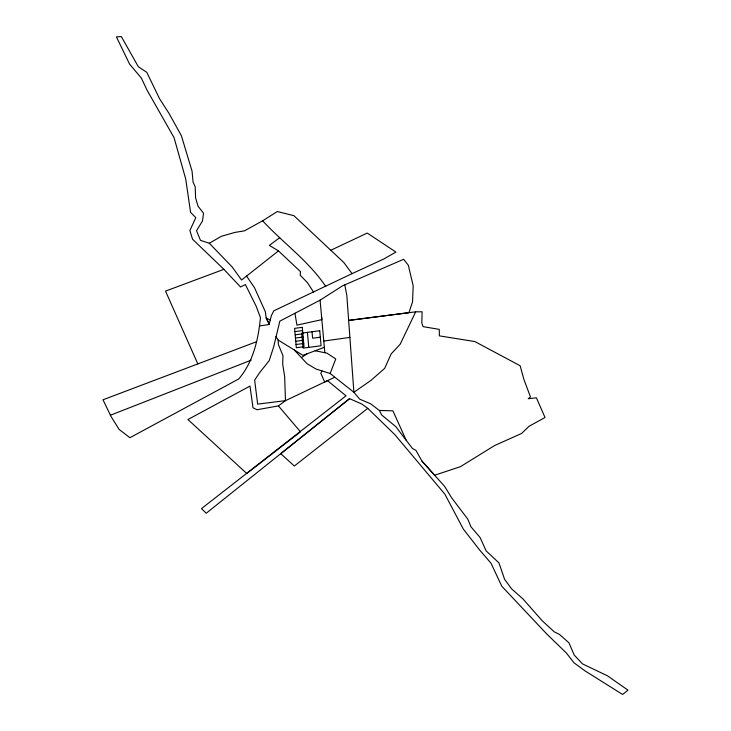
<?xml version="1.0" encoding="UTF-8"?>
<svg xmlns="http://www.w3.org/2000/svg" width="731" height="731" viewBox="0 0 731 731"><rect width="100%" height="100%" fill="white"/><g stroke="black" fill="none" stroke-linecap="round" stroke-linejoin="round"><path stroke-width="1.1" d="M256.407 341.761L102.998 399.784L111.048 416.533L119.071 429.371L129.908 437.705L238.763 378.95C253.328 361.863 258.299 339.422 260.464 317.61L256.033 305.951L245.397 284.569L240.526 286.963L223.896 269.337L192.564 239.238L189.868 230.548L195.807 217.664L190.581 212.337L185.711 178.985L174.051 137.647L147.032 90.123L141.375 78.107L129.579 64.09L116.403 36.879L121.309 36.55L138.314 66.695L146.776 72.332L159.559 98.703L169.053 113.469L181.361 135.655L192.043 171.1L193.085 182.183L195.195 186.761L195.561 197.717L198.028 206.179L203.547 213.224L202.469 221.036L196.511 230.722L200.513 240.371L209.294 243.24L232.202 266.998L241.577 280.019L278.474 250.888L300.496 271.64L300.194 275.221L307.276 282.458L313.608 292.153M421.988 461.142L434.625 475.223L460.366 466.707L494.613 445.535L521.623 433.456L529.098 426.237L545.034 417.52L536.417 397.819L528.23 398.733L530.459 396.951L523.816 379.161L520.125 365.738L474.803 341.541L439.386 335.867L439.258 329.361L423.039 326.647L421.796 322.791L422.125 311.79L415.683 311.817L348.687 320.416L408.931 312.676L412.531 301.903L413.179 285.766L408.309 265.225L403.649 259.267L342.483 285.867L320.077 300.176L279.845 321.137L273.604 347.042L269.2 360.63L259.368 372.993L254.653 380.147L257.65 404.115L285.474 400.67L327.543 380.65L346.001 395.836L201.482 508.612L206.224 513.235L349.592 398.642L361.772 404.024L367.775 408.337L394.85 434.653L444.85 494.147L463.363 529.134L479.901 550.333L491.031 563.236L501.804 586.262L546.733 633.969L566.434 653.057L573.945 662.789L585.12 670.957L622.593 694.45L628.002 690.174L607.552 675.864L582.452 663.858L574.191 655.022L568.928 642.796L559.507 634.462L554.189 631.785L542.238 620.783L523.021 598.991L511.536 588.793L504.582 579.272L498.944 562.879L486.179 550.927L480.066 537.495L470.938 526.768L467.84 519.202L451.539 497.656L444.631 486.371L421.988 461.142L415.939 450.415L412.385 448.405L395.818 426.639L381.655 414.98L379.371 410.456L370.635 403.814L359.743 399.172L353.895 392.264L330.138 373.486L316.121 369.091L306.956 363.627L294.365 350.039M330.138 373.486L335.748 358.958L326.985 353.164L315.143 350.761M321.96 370.781L320.827 373.239L324.674 382.021L334.451 377.36M415.683 311.817L400.186 344.228L391.186 353.895L384.652 368.397L370.9 380.44L353.895 392.264L346.805 295.205L344.785 284.852M349.592 398.642L280.75 453.686L294.346 466.012L367.775 408.337M279.754 237.63L269.355 245.397L278.474 250.888M278.41 405.888L300.478 431.811L246.749 473.487L187.922 419.53L249.993 386.069L252.999 407.779L257.029 409.744L278.41 405.888L285.474 400.67L284.651 376.529L282.678 364.02L282.961 355.668L278.42 344.593L278.155 340.043L275.907 336.589M301.51 357.56L307.276 353.722M209.294 243.24L221.411 236.277L235.053 232.385L244.446 230.859L262.639 220.799L277.305 211.542L293.917 215.672L343.844 262.511L352.068 273.632L383.693 259.057L395.919 252.076L367.227 233.07L330.86 250.23M246.566 276.035L254.516 287.767L265.38 311.835L266.166 318.067L269.209 323.979L271.448 315.481L273.75 310.849L352.068 273.632M110.427 415.226L251.162 360.173M324.345 347.298L302.963 355.339L278.155 340.043M223.896 269.337L165.526 291.112L197.827 363.919M259.743 325.962L269.428 324.409L266.166 318.067L270.26 319.977M323.787 341.057L349.957 337.402M294.885 331.591L302.579 330.567M295.178 334.825L302.872 333.802M295.461 338.051L303.164 337.037M320.324 337.192L312.621 338.215L312.036 331.755M295.753 341.286L303.456 340.262M296.046 344.511L303.74 343.497M379.371 410.456L392.912 410.84L406.208 440.29M262.639 220.799C283.262 243.158 308.72 261.022 325.734 286.47M294.94 313.27L296.932 325.14L321.859 319.639L320.077 300.176M321.649 317.391L324.82 352.616M307.422 332.367L308.765 347.38M302.296 327.342L294.593 328.365L296.338 347.746L304.032 346.722L302.296 327.342M319.739 330.732L301.739 333.117L303.091 348.13L321.092 345.745L319.739 330.732"/></g></svg>
